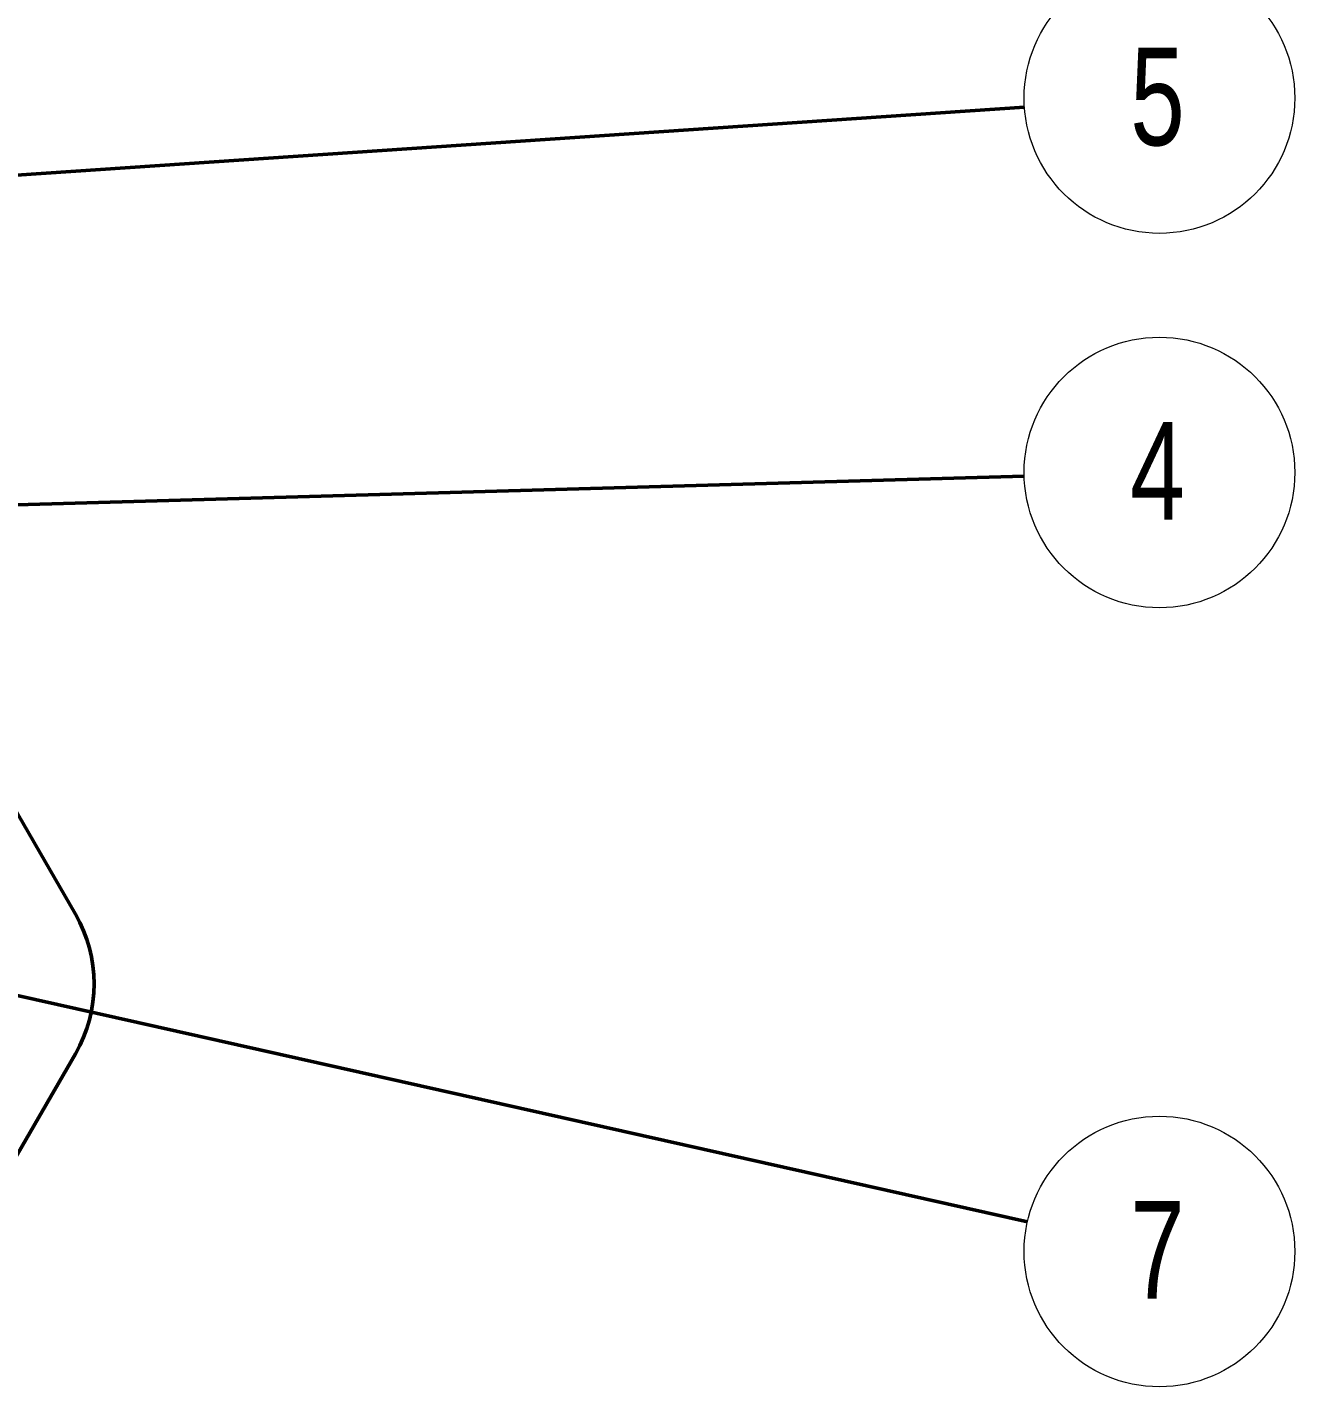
# Model space of a CAD drawing. Header units: millimetres. Extents: x 4430 to 5189, y 950 to 1287.
# Drawn here: x 4681.58 to 4726.98, y 1124.16 to 1172.87 of the extents above; entities that cross this region are included whole.
import ezdxf

# ---------------------------------------------------------------- set-up
doc = ezdxf.new("R2010")
doc.units = ezdxf.units.MM
doc.header["$LTSCALE"] = 0.5
doc.layers.add('BOL', color=7, linetype='Continuous', lineweight=50)
doc.styles.add('SLDTEXTSTYLE0', font='TXT', dxfattribs={"width": 0.75})

msp = doc.modelspace()

# ---------------------------------------------------------------- linework, layer by layer
at = {"color": 0, "linetype": 'Continuous', "lineweight": 18}
for centre in [(4722.131, 1170.329), (4722.131, 1156.916), (4722.131, 1129.012)]:
    msp.add_circle(centre, 4.847, dxfattribs=at)
at = {"layer": 'BOL'}
for p, q in [((4683.304, 1141.096), (4678.091, 1150.125)), ((4678.091, 1127.067), (4683.304, 1136.096))]:
    msp.add_line(p, q, dxfattribs=at)
for points in [[(4619.062, 1163.372), (4717.295, 1170.003)], [(4570.275, 1163.039), (4717.401, 1130.072)], [(4624.532, 1154.142), (4717.286, 1156.778)]]:
    msp.add_lwpolyline(points, dxfattribs=at)
msp.add_arc((4678.974, 1138.596), 5, 330, 30, dxfattribs=at)

# ---------------------------------------------------------------- texts
at = {"color": 0, "linetype": 'Continuous', "lineweight": 18, "char_height": 3.5, "attachment_point": 2, "style": 'SLDTEXTSTYLE0'}
for s, insert in [('5', (4722.061, 1172.136)), ('4', (4722.061, 1158.723)), ('7', (4722.061, 1130.819))]:
    msp.add_mtext(s, dxfattribs=dict(at, insert=insert))

doc.saveas('drawing.dxf')
